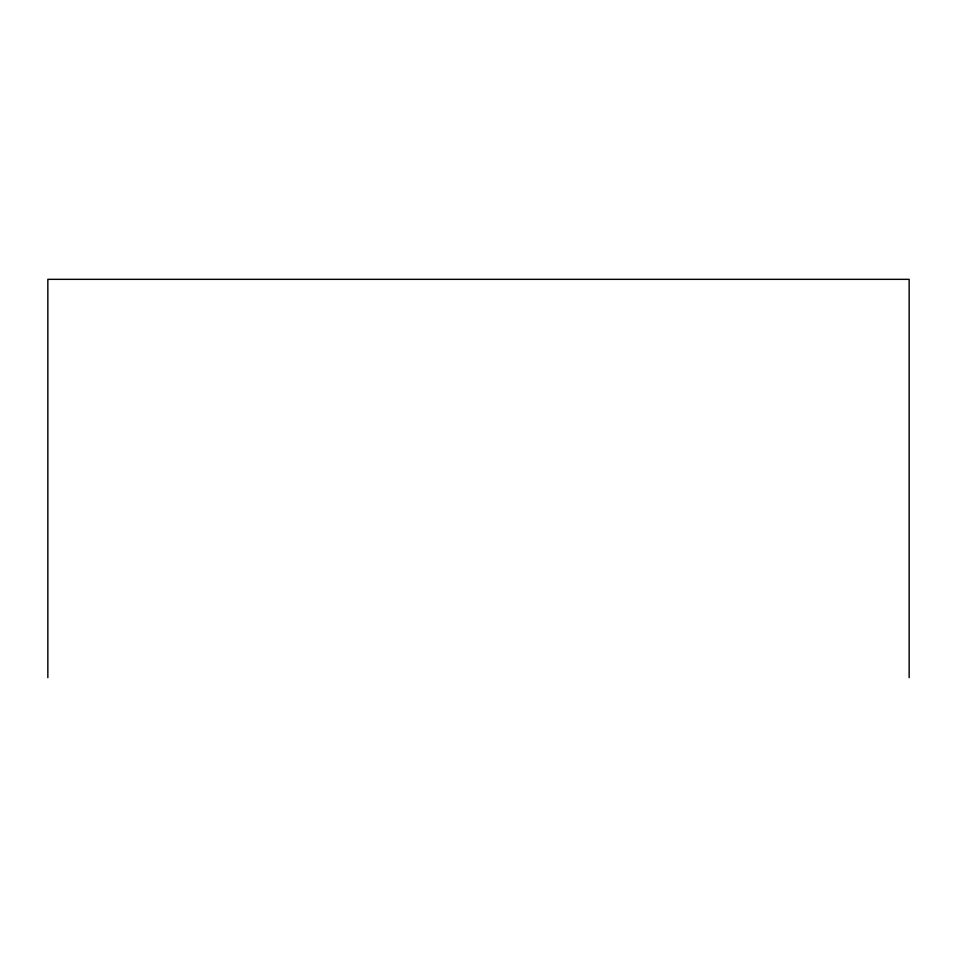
<?xml version="1.0" encoding="UTF-8"?>
<svg xmlns="http://www.w3.org/2000/svg" width="957" height="957" viewBox="0 0 957 957"><rect width="100%" height="100%" fill="white"/><g stroke="black" fill="none" stroke-linecap="round" stroke-linejoin="round"><path stroke-width="1.44" d="M909.15 677.664L909.15 279.336L47.85 279.336L47.85 677.664"/></g></svg>
